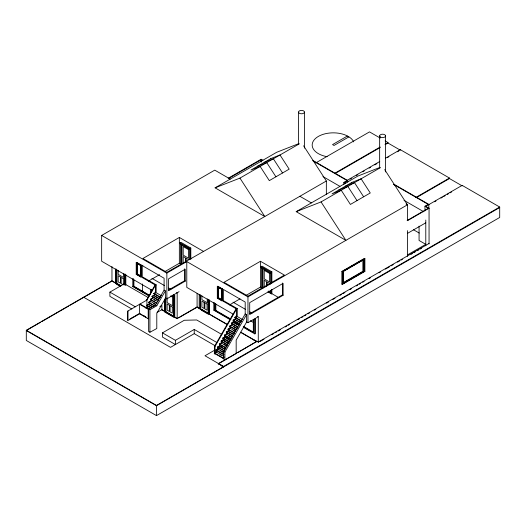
<?xml version="1.0" encoding="UTF-8"?>
<svg xmlns="http://www.w3.org/2000/svg" width="526" height="526" viewBox="0 0 526 526"><rect width="100%" height="100%" fill="white"/><g stroke="black" fill="none" stroke-linecap="round" stroke-linejoin="round"><path stroke-width="0.79" d="M140.034 313.555L127.575 320.748L127.575 311.221L146.484 300.307L155.078 284.928M146.912 307.105L147.339 307.355L146.912 307.605L146.912 300.057L155.505 285.177L156.156 284.796L156.156 291.943L153.783 293.712L160.397 297.532M146.912 307.605L147.727 306.185M148.549 304.771L151.416 299.807M152.231 298.393L153.046 296.973M153.868 295.553L155.098 293.429M148.628 318.519L148.201 318.769L139.607 313.805L139.607 304.278L148.201 309.235L155.505 305.021L164.099 290.135L164.099 278.228L142.25 265.617L142.25 277.524L155.505 285.177L155.505 292.719M140.034 304.028L149.917 309.735L156.794 305.764L165.388 290.885L164.099 290.135M165.388 298.426L156.794 313.312L156.794 328.533L149.917 332.261L148.628 331.518L148.628 308.992M241.493 321.347L234.885 317.533L237.259 315.764L237.259 308.617L236.601 308.992L215.035 346.351L215.035 354.143L214.608 353.893L214.608 346.101L236.174 308.749M223.912 356.444L215.982 351.861L214.266 353.248L215.982 352.262L216.791 350.862M217.6 349.455L220.427 344.556M221.236 343.156L222.044 341.755M225.279 336.153L222.853 340.355L221.137 341.348L222.853 339.954L228.803 343.393M226.496 334.049L228.922 329.848M230.539 327.047L229.73 328.448L229.73 328.046L228.014 329.44L234.622 333.254M231.348 325.647L234.175 320.742M234.984 319.341L236.601 316.54L236.601 308.992L223.353 301.345L223.353 289.438L245.195 302.049L245.195 313.956L223.629 351.315L223.629 359.1L224.918 359.843L224.918 352.058L246.484 314.699L245.195 313.956M179.09 291.654L166.86 298.88L165.388 298.032M152.238 290.437L101.656 261.231L101.656 235.438L214.753 170.141L230.25 179.083M228.185 178.261L261.146 159.233L262.954 160.272M228.626 178.511L261.586 159.483M303.581 145.794L326.35 181.003L264.802 216.534L215.095 187.835L276.643 152.303L298.656 143.683M215.095 187.835L239.948 178.104L299.412 143.776M347.423 136.004L332.544 144.597L334.036 145.459L348.916 136.872M203.306 251.283L179.353 237.456L142.908 258.496L166.86 272.323L264.802 216.534L239.948 178.104M136.214 262.625L136.642 262.375L141.441 265.15L141.441 276.886L141.014 277.13L136.214 274.362L136.214 262.625L141.014 265.393L141.014 277.13M315.685 162.968L369.515 131.888L380.16 138.029M428.23 204.962L462.157 185.376L499.7 207.047L499.7 217.468L156.485 415.619L26.3 340.46L26.3 330.289L111.966 280.825L120.914 285.993M40.417 322.385L26.3 330.538L156.485 405.697L499.7 207.54M41.83 321.57L68.656 306.079M70.07 305.264L111.966 281.081L111.966 266.57M141.159 276.393L136.924 273.954L136.924 262.868L141.159 265.308L141.159 276.393L140.731 276.643L136.497 274.197L136.497 263.112L140.731 265.558L141.441 265.15M187.861 247.825L190.379 249.285L189.952 249.534L180.07 243.827L180.07 242.834L180.937 242.335L190.813 248.042L190.813 259.357M142.25 265.617L142.908 265.242M120.881 285.73L116.904 283.435L116.47 283.685L116.47 269.397M136.214 274.362L136.924 273.954M131.842 309.012L109.888 296.335L109.888 292.114L124.353 283.757L147.727 297.256M180.07 242.834L189.952 248.542L190.813 248.042M142.25 277.524L142.908 277.149L156.156 284.796M132.789 278.681L132.789 286.558L133.223 286.308L149.009 295.421M133.479 278.688L133.479 286.512L133.913 286.262L149.746 295.402M334.858 173.192L380.173 147.03M385.131 144.17L387.958 142.533L387.958 143.033L400.293 150.153L400.293 149.654L385.427 158.241M148.424 281.108L159.615 274.651M164.546 271.797L179.353 263.25L180.766 264.065M334.858 173.685L380.173 147.53M385.131 144.663L387.958 143.033M101.656 235.438L166.86 273.079L186.783 261.58L247.956 296.901L407.453 204.818L384.684 169.609M347.193 180.313L379.759 161.508M343.866 184.705L343.866 182.417L347.088 180.556L312.95 160.851M347.739 182.18L347.739 180.556L344.523 182.417L345.898 183.212M350.027 179.175L351.44 178.353M356.398 175.493L357.812 174.678M362.769 171.818L364.183 170.996M369.14 168.136L370.56 167.321M374.808 164.868L376.932 163.639M387.55 157.511L388.964 156.689M397.459 151.784L398.879 150.969M153.783 293.712L154.933 293.054M296.197 211.656L321.051 201.925L345.904 240.356L296.197 211.656L357.746 176.118L379.752 167.498M158.674 300.504L152.067 296.69L152.067 296.296L153.783 295.303L159.733 298.735M152.067 296.69L153.783 295.303M156.958 303.482L150.351 299.669L150.351 299.268L152.067 298.275L158.017 301.714M150.351 299.669L151.495 299.005M321.051 201.925L380.515 167.59M168.636 289.951L184.587 280.739L185.244 281.121L185.244 269.213L168.596 278.819L168.596 290.727L185.244 281.121M154.578 306.079L148.628 302.641L148.628 302.246L150.351 301.253L155.637 304.304M148.628 302.641L149.779 301.983M153.257 306.901L148.628 304.232L146.912 305.225L151.541 307.894M145.538 307.999L146.912 307.21L149.555 308.736M130.415 318.717L134.538 316.336M134.88 316.139L139.009 313.759M172.495 295.198L173.909 296.013L174.77 295.513L174.77 317.342M171.792 295.783L173.909 297.006L174.336 296.756L174.336 317.592L164.454 311.885L164.454 299.064M159.825 306.625L161.896 305.428L161.896 309.65L177.17 318.473L197.092 306.967L227.396 324.463M157.07 312.437L161.896 309.65M165.388 290.885L165.42 311.951L165.861 311.694L173.804 316.284L173.804 296.44L173.37 296.69L173.37 316.54L173.804 316.284M260.455 261.271L224.004 282.317L247.956 296.145L284.408 275.098L260.455 261.271L260.455 287.071L246.352 295.211M217.317 286.44L217.738 286.197L222.544 288.971L222.544 300.708L222.117 300.951L217.317 298.176L217.317 286.44L222.117 289.215L222.117 300.951M271.429 283.488L271.429 273.073L270.995 273.316L261.113 267.616L261.113 266.623L261.981 266.123L271.863 271.83L271.863 282.337M222.255 300.214L218.027 297.769L218.027 286.69L222.255 289.129L222.255 300.214L221.834 300.458L217.6 298.018L217.6 286.933L221.834 289.372L222.544 288.971M261.113 267.616L261.547 267.366L261.547 288.202M178.597 317.901L197.092 307.223L199.229 308.453M217.317 298.176L218.027 297.769M200.169 294.718L200.169 309.005L200.603 308.755L208.552 313.345L208.552 299.846M216.646 342.387L194.239 329.447L175.395 340.329L175.395 344.55L162.462 337.081L162.462 332.859L184.291 320.262L196.704 319.972L221.893 334.516M261.113 266.623L270.995 272.33L271.863 271.83M223.353 301.345L224.004 300.964L237.259 308.617M200.169 309.005L208.118 313.595L208.552 313.345M213.891 302.378L213.891 310.255L214.319 310.005L214.319 302.917M230.585 318.953L215.844 310.439L215.417 310.688L215.417 303.653M229.527 304.929L240.007 298.873M415.533 197.638L449.467 178.044L449.467 178.544L416.947 197.316M215.246 345.799L194.239 333.668L170.516 347.364L83.614 297.197M267.898 291.871L271.429 293.909L271.863 293.653L271.863 289.616M424.969 210.814L424.969 206.238L428.184 204.377L393.428 184.31M428.841 208.434L428.841 204.377L425.619 206.238L429.058 208.217L429.058 243.939M434.588 201.787L436.001 200.971M440.952 198.111L442.366 197.296M443.78 196.481L445.193 195.665M447.317 194.442L448.731 193.621M450.144 192.805L451.558 191.99M234.885 317.533L236.601 316.54M239.777 324.325L233.169 320.512L233.169 320.11L234.885 319.118L240.836 322.556M233.169 320.512L234.313 319.847M407.124 220.506L428.401 208.217L424.969 206.238M429.058 208.217L407.453 220.696L407.453 204.818L406.033 203.996M238.061 327.303L231.447 323.483L231.447 323.089L233.169 322.096L239.113 325.528M231.447 323.483L233.169 322.491L234.491 323.253M249.751 313.759L282.442 294.889L283.1 295.264L283.1 283.356L249.699 302.641L249.699 314.548L283.1 295.264M235.681 329.894L229.73 326.462L229.73 326.067L231.447 325.075L237.397 328.507M229.73 326.462L231.447 325.075M228.014 329.44L229.158 328.776M232.906 336.232L226.292 332.412L226.292 332.018L228.014 331.025L233.958 334.464M226.292 332.412L228.014 331.426L232.637 334.095M231.184 339.211L224.576 335.391L224.576 334.996L226.292 334.003L232.242 337.436M246.484 321.846L247.956 322.701L258.273 316.744L258.273 342.544M229.468 342.183L222.853 338.369L222.853 337.975L224.576 336.982L230.526 340.414M222.853 338.369L224.004 337.705M407.453 233.399L425.784 222.814M341.92 271.396L364.465 258.378L364.886 258.621L364.886 271.377L342.341 284.395L341.92 284.152L341.92 271.396L342.341 271.64L364.886 258.621M342.709 271.291L363.67 259.186L363.67 271.232L342.709 283.336L342.709 271.291L343.136 271.534L364.097 259.436L364.097 271.482L343.136 283.586L342.709 283.336M224.142 340.486L225.49 339.711M226.837 338.928L228.185 338.152L228.185 339.559M226.029 348.14L219.421 344.32L219.421 343.925L221.137 342.932L227.087 346.364M224.313 351.112L217.698 347.298L217.698 346.904L219.421 345.911L225.365 349.343M217.698 347.298L218.849 346.634M214.621 350.204L205.002 355.76L223.55 366.484L223.55 366.977L220.854 365.419M220.098 347.042L222.117 345.878M224.142 344.708L225.49 343.932M223.912 354.853L215.982 350.277L215.982 349.875L217.698 348.883L223.649 352.321M215.982 350.277L217.698 349.284L219.02 350.046M243.492 326.902L253.322 332.577L253.756 332.327L253.756 319.723M254.847 333.905L255.281 333.655L255.281 318.684L254.847 318.934L254.847 333.905L243.551 327.376M341.92 284.152L363.755 271.541M214.266 352.854L222.853 357.818L224.004 357.154M214.266 353.248L222.853 358.213L224.004 357.548M429.058 243.446L258.273 342.045L256.997 341.308L218.474 363.551L223.55 366.727L156.485 405.447L26.3 330.289M218.474 363.795L236.424 353.426M237.844 352.611L256.997 341.308M407.453 254.926L425.784 244.34L419.071 240.467L419.071 226.114M259.693 341.722L263.953 339.263M271.771 334.753L273.901 333.517M275.322 332.702L276.742 331.88M278.162 331.058L280.292 329.828M285.263 326.955L286.683 326.14M288.11 325.318L289.53 324.496M298.051 319.578L299.472 318.756M301.602 317.526L303.022 316.705M304.449 315.883L305.869 315.061M307.999 313.831L309.42 313.016M314.39 310.143L315.81 309.321M326.468 303.167L328.599 301.937M332.859 299.478L334.99 298.249M339.967 295.375L341.387 294.56M342.807 293.738L344.938 292.509M349.908 289.635L351.329 288.813M356.306 285.947L357.726 285.125M359.146 284.303L360.566 283.481M362.697 282.252L364.117 281.43M369.088 278.563L370.514 277.741M379.036 272.823L380.456 272.001M385.427 269.128L389.694 266.669M391.114 265.847L393.244 264.617M397.505 262.158L399.635 260.929M401.055 260.107L402.475 259.285M410.977 254.38L412.384 253.565M413.798 252.75L415.205 251.934M417.322 250.718L418.735 249.903M420.142 249.087L421.556 248.272M223.55 366.484L499.7 207.047M264.21 162.396L273.375 158.806L282.547 172.975M257.589 166.216L266.761 162.626L275.926 176.802M345.312 186.211L354.478 182.621L363.644 196.796M338.691 190.037L347.857 186.447L357.022 200.616M252.631 339.29L256.997 341.552L240.783 332.195M385.124 140.896L387.958 142.533M400.293 149.654L449.467 178.044M449.467 178.544L462.157 185.869L462.157 185.376M394.04 184.284L428.841 204.377M404.021 200.347L423.825 211.781M312.937 160.463L347.739 180.556M343.866 182.417L345.24 183.212M322.925 176.532L339.895 186.329M413.541 229.777L419.202 233.044M260.712 159.483L262.513 160.522M299.879 196.283L311.353 202.905M364.465 271.133L364.886 271.377M363.67 271.232L364.097 271.482M264.368 268.996L265.781 269.812M269.391 283.284L267.188 282.008L267.188 285.099M268.247 291.069L270.897 292.601M260.455 287.071L261.863 287.886M268.47 291.706L270.463 292.85L270.463 290.47M271.022 293.173L278.773 297.644M184.547 245.912L185.875 246.674M188.347 259.496L186.145 258.227L186.145 261.31M233.011 302.161L245.642 309.452M249.87 311.892L251.98 313.115M257.615 316.369L258.273 316.744M221.854 300.307L217.738 297.933L217.738 286.979M250.369 320.709L253.756 322.662M233.34 314.259L186.783 287.38L186.783 261.58M236.174 315.896L242.552 319.578M234.885 317.132L241.493 320.952M236.207 320.281L239.514 322.188M233.169 320.11L239.777 323.931M234.8 321.386L239.711 324.22M243.222 326.245L253.756 332.327M214.319 310.005L230.861 319.604M233.669 321.228L239.284 324.47M213.891 310.255L230.132 319.63M232.959 321.261L239.31 324.93M235.812 324.023L237.134 324.785M231.447 323.089L238.061 326.902M151.909 278.339L164.539 285.631M168.767 288.077L170.878 289.293M176.519 292.548L177.17 292.929L177.17 318.723M233.432 326.613L236.075 328.139M210.61 315.028L226.969 324.47M229.73 326.067L236.338 329.881M240.487 332.274L256.846 341.722M201.32 310.169L209.085 314.647L209.085 300.228M173.363 294.698L174.77 295.513M140.758 276.492L136.642 274.112L136.642 263.158M229.73 328.046L235.681 331.485M233.038 330.354L234.359 331.117M228.014 329.039L234.622 332.859M170.503 295.974L172.515 297.137L172.515 305.705L167.15 302.601L167.15 297.933M226.292 332.018L232.906 335.831M155.078 292.075L161.456 295.757M228.277 335.542L231.578 337.455M153.783 293.317L160.397 297.131M224.576 334.996L231.184 338.81M224.687 336.134L228.185 338.152M154.447 296.079L158.411 298.367M226.555 338.52L224.576 336.982M227.876 339.283L229.204 340.046M152.067 296.296L158.674 300.109M222.853 337.975L229.468 341.788M133.479 286.512L149.259 295.619M132.789 286.558L149.266 296.072M154.052 299.82L155.374 300.583M228.146 343.406L222.853 340.355L222.853 339.954M150.351 299.268L156.958 303.088M221.137 340.947L227.745 344.767M221.137 341.348L227.745 345.161M153.651 303.561L154.973 304.324M146.484 299.813L146.912 300.057M155.505 305.021L156.794 305.764M225.102 345.621L226.423 346.384M111.966 281.081L120.441 285.98M148.628 302.246L154.578 305.678M161.581 309.722L163.704 310.951M165.42 311.951L176.46 318.315M116.207 284.033L120.441 286.479M219.421 343.925L226.029 347.739M149.292 305.008L151.935 306.533M220.078 346.687L224.707 349.356M150.877 307.907L146.912 305.619L148.628 304.232M217.698 346.904L224.313 350.717M214.608 346.101L215.035 346.351M223.629 351.315L224.918 352.058M220.341 350.809L222.991 352.335M215.982 349.875L223.912 354.458M219.947 354.55L221.268 355.313M109.888 292.114L135.386 306.836M144.006 315.85L145.327 316.613M140.343 313.917L146.011 317.191M218.159 363.86L219.506 364.643M162.462 332.859L175.395 340.329M425.784 220.032L425.784 245.833M407.453 230.618L407.453 256.412M385.545 135.899L385.545 171.943M379.647 135.899L379.647 167.906M343.136 271.534L343.136 283.586M342.341 271.64L342.341 284.395M326.35 181.003L326.35 194.495M304.442 112.084A2.946 1.703 0 0 1 300.024 113.557A2.946 1.703 0 0 1 300.024 110.611A2.946 1.703 0 0 1 304.442 112.084L304.442 148.122M298.551 112.084L298.551 144.039M282.442 282.981L282.442 294.889M271.429 289.898L271.429 293.909M270.995 272.33L270.995 273.316M270.463 273.007L270.463 284.119M266.439 286.21L266.439 281.574L264.236 280.305L264.236 286.479M262.947 268.168L262.947 288.011M262.513 268.418L262.513 288.268M261.146 159.733L261.146 162.12M253.322 319.282L253.322 332.577M247.956 296.901L247.956 322.701M246.484 314.699L246.484 322.247L236.174 340.105L236.174 353.347M234.885 319.118L234.885 319.519M233.169 322.096L233.169 322.491M228.185 340.966L228.185 342.373M228.014 331.025L228.014 331.426M226.292 334.003L226.292 334.398M222.853 357.818L222.853 358.213M221.834 289.372L221.834 300.458M221.137 342.932L221.137 343.327M219.421 345.911L219.421 346.305M217.698 348.883L217.698 349.284M215.982 351.861L215.982 352.262M215.844 304.002L215.844 310.439M209.519 299.846L209.519 314.397M208.118 299.307L208.118 313.595M207.264 298.867L207.264 302.766L201.899 299.662L201.899 295.77M200.603 295.264L200.603 308.755M199.203 294.521L199.203 308.946M197.092 293.396L197.092 307.223M194.239 329.447L194.239 333.668M190.379 249.285L190.379 258.897M189.952 248.542L189.952 249.534M189.413 249.219L189.413 259.542M185.389 262.421L185.389 257.786L183.193 256.517L183.193 262.691M184.587 268.832L184.587 280.739M181.904 263.434L181.904 244.38L181.463 244.629L181.463 264.479M180.497 243.577L180.497 264.414M179.353 237.456L179.353 263.25M173.909 296.013L173.909 297.006M166.86 273.079L166.86 298.88M165.861 298.203L165.861 311.694M164.894 300.313L164.894 311.635M156.485 405.447L156.485 415.619M152.067 298.275L152.067 298.676M151.751 289.918L151.751 291.496M151.324 289.379L151.324 291.746M150.633 289.372L150.633 294.067M150.351 301.253L150.351 301.648M149.917 309.735L149.917 332.261M148.201 309.235L148.201 318.769M142.487 283.968L142.487 291.213M140.731 265.558L140.731 276.643M138.318 314.154L138.318 314.548M136.602 315.146L136.602 315.541M133.913 279.819L133.913 286.262M133.163 317.132L133.163 317.526M131.447 318.125L131.447 318.519M129.725 319.111L129.725 319.512M128.009 310.971L128.009 319.709M125.819 274.526L125.819 285.033M125.385 274.105L125.385 285.322M124.853 274.533L124.853 284.053M124.419 273.987L124.419 285.099M123.564 273.546L123.564 277.445L118.192 274.342L118.192 270.449M116.904 269.943L116.904 283.435M115.937 268.819L115.937 283.376M115.503 269.2L115.503 283.626M327.159 156.695A21.112 12.19 0 0 1 314.509 139.462A21.112 12.19 0 0 1 346.141 135.36L350.04 137.608A21.112 12.19 0 0 1 353.682 141.875M270.831 158.569L250.968 170.036L260.14 166.446L269.305 180.622L289.168 169.155L279.996 154.979L270.831 158.569M351.933 182.39L332.07 193.857L341.236 190.267L350.401 204.443L370.265 192.976L361.099 178.801L351.933 182.39M362.881 260.002L343.498 271.186L343.498 282.528L362.881 271.337L362.881 260.002M269.608 273.454L264.236 270.351L264.236 278.918L269.608 282.021L269.608 273.454M188.558 249.666L183.193 246.562L183.193 255.13L188.558 258.233L188.558 249.666M221.972 289.293L218.31 287.176L218.31 297.611L221.972 299.721L221.972 289.293M140.869 265.472L137.214 263.362L137.214 273.79L140.869 275.907L140.869 265.472M204.095 302.318L201.899 301.05L201.899 307.223L204.095 308.492L204.095 302.318M207.053 304.021L204.851 302.752L204.851 308.926L207.053 310.202L207.053 304.021M120.395 276.998L118.192 275.729L118.192 281.903L120.395 283.172L120.395 276.998M123.354 278.708L121.151 277.432L121.151 283.606L123.354 284.882L123.354 278.708M169.346 305.264L167.15 303.989L167.15 310.162L169.346 311.438L169.346 305.264M172.304 306.967L170.102 305.698L170.102 311.872L172.304 313.141L172.304 306.967M380.515 137.102A2.946 1.703 0 0 0 385.446 136.339A2.946 1.703 0 0 0 381.837 134.255A2.946 1.703 0 0 0 380.515 137.102"/></g></svg>
